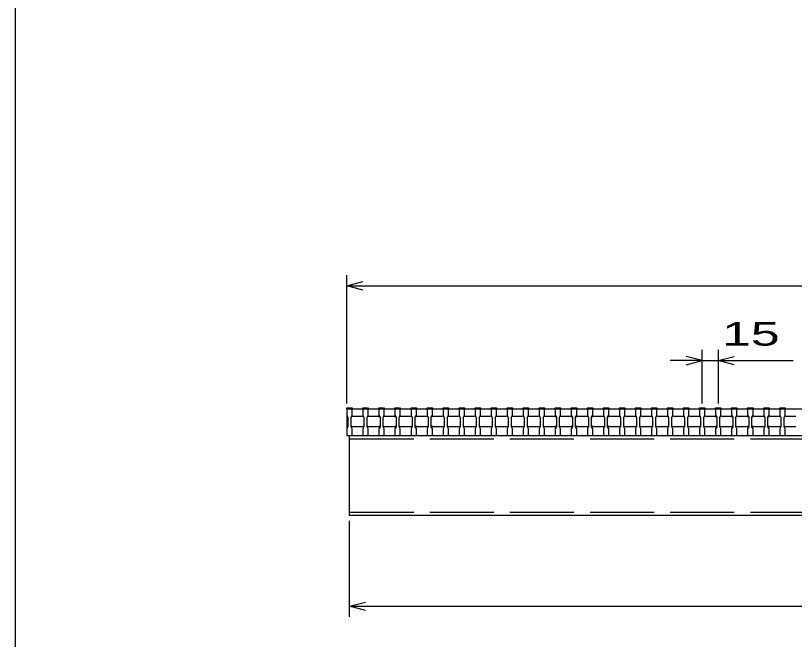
# Model space of a CAD drawing. Units: millimetres, scale not verified. Extents: x -1820 to 1731, y -1282 to 1054.
# Drawn here: x -1729 to -1000, y -698 to -114 of the extents above; entities that cross this region are included whole.
import ezdxf
from ezdxf.enums import TextEntityAlignment as Align

# ---------------------------------------------------------------- set-up
doc = ezdxf.new("R2010")
doc.units = ezdxf.units.MM
doc.header["$LTSCALE"] = 10
doc.linetypes.add('DASHED', pattern=[7.5, 6, -1.5])
for name, color, linetype, lineweight in [('0_2', 150, 'Continuous', 25), ('16', 3, 'Continuous', 25), ('22', 4, 'Continuous', 25)]:
    doc.layers.add(name, color=color, linetype=linetype, lineweight=lineweight)
doc.styles.add('ベクトル', font='')
doc.styles.get('ベクトル').set_extended_font_data('ベクトル')

msp = doc.modelspace()

# ---------------------------------------------------------------- linework, layer by layer
at = {"layer": '0_2'}
msp.add_line((-1729, -1146.5), (-1729, 1053.5), dxfattribs=at)
at = {"layer": '16'}
for p, q in [((-1419, -482.5), (-1419, -481.8)), ((-1419, -481.8), (-1414, -481.8)), ((-1419, -482.5), (-1419, -488.5)), ((-1414, -482.5), (-1419, -482.5)), ((-1419, -482.5), (-1419, -507.5)), ((-1419, -482.5), (-424, -482.5)), ((-1414, -481.8), (-1414, -482.5)), ((-1414, -488.5), (-1414, -482.5)), ((-1404, -482.5), (-1404, -481.8)), ((-1404, -481.8), (-1399, -481.8)), ((-1404, -482.5), (-1404, -488.5)), ((-1399, -482.5), (-1404, -482.5)), ((-1399, -481.8), (-1399, -482.5)), ((-1399, -488.5), (-1399, -482.5)), ((-1389, -482.5), (-1389, -481.8)), ((-1389, -481.8), (-1384, -481.8)), ((-1389, -482.5), (-1389, -488.5)), ((-1384, -482.5), (-1389, -482.5)), ((-1384, -481.8), (-1384, -482.5)), ((-1384, -488.5), (-1384, -482.5)), ((-1374, -482.5), (-1374, -481.8)), ((-1374, -481.8), (-1369, -481.8)), ((-1374, -482.5), (-1374, -488.5)), ((-1369, -482.5), (-1374, -482.5)), ((-1369, -481.8), (-1369, -482.5)), ((-1369, -488.5), (-1369, -482.5)), ((-1359, -482.5), (-1359, -481.8)), ((-1359, -481.8), (-1354, -481.8)), ((-1359, -482.5), (-1359, -488.5)), ((-1354, -482.5), (-1359, -482.5)), ((-1354, -481.8), (-1354, -482.5)), ((-1354, -488.5), (-1354, -482.5)), ((-1344, -482.5), (-1344, -481.8)), ((-1344, -481.8), (-1339, -481.8)), ((-1344, -482.5), (-1344, -488.5)), ((-1339, -482.5), (-1344, -482.5)), ((-1339, -481.8), (-1339, -482.5)), ((-1339, -488.5), (-1339, -482.5)), ((-1329, -482.5), (-1329, -481.8)), ((-1329, -481.8), (-1324, -481.8)), ((-1329, -482.5), (-1329, -488.5)), ((-1324, -482.5), (-1329, -482.5)), ((-1324, -481.8), (-1324, -482.5)), ((-1324, -488.5), (-1324, -482.5)), ((-1314, -482.5), (-1314, -481.8)), ((-1314, -481.8), (-1309, -481.8)), ((-1314, -482.5), (-1314, -488.5)), ((-1309, -482.5), (-1314, -482.5)), ((-1309, -481.8), (-1309, -482.5)), ((-1309, -488.5), (-1309, -482.5)), ((-1299, -482.5), (-1299, -481.8)), ((-1299, -481.8), (-1294, -481.8)), ((-1299, -482.5), (-1299, -488.5)), ((-1294, -482.5), (-1299, -482.5)), ((-1294, -481.8), (-1294, -482.5)), ((-1294, -488.5), (-1294, -482.5)), ((-1284, -482.5), (-1284, -481.8)), ((-1284, -481.8), (-1279, -481.8)), ((-1284, -482.5), (-1284, -488.5)), ((-1279, -482.5), (-1284, -482.5)), ((-1279, -481.8), (-1279, -482.5)), ((-1279, -488.5), (-1279, -482.5)), ((-1269, -482.5), (-1269, -481.8)), ((-1269, -481.8), (-1264, -481.8)), ((-1269, -482.5), (-1269, -488.5)), ((-1264, -482.5), (-1269, -482.5)), ((-1264, -481.8), (-1264, -482.5)), ((-1264, -488.5), (-1264, -482.5)), ((-1254, -482.5), (-1254, -481.8)), ((-1254, -481.8), (-1249, -481.8)), ((-1254, -482.5), (-1254, -488.5)), ((-1249, -482.5), (-1254, -482.5)), ((-1249, -481.8), (-1249, -482.5)), ((-1249, -488.5), (-1249, -482.5)), ((-1239, -482.5), (-1239, -481.8)), ((-1239, -481.8), (-1234, -481.8)), ((-1239, -482.5), (-1239, -488.5)), ((-1234, -482.5), (-1239, -482.5)), ((-1234, -481.8), (-1234, -482.5)), ((-1234, -488.5), (-1234, -482.5)), ((-1224, -482.5), (-1224, -481.8)), ((-1224, -481.8), (-1219, -481.8)), ((-1224, -482.5), (-1224, -488.5)), ((-1219, -482.5), (-1224, -482.5)), ((-1219, -481.8), (-1219, -482.5)), ((-1219, -488.5), (-1219, -482.5)), ((-1209, -482.5), (-1209, -481.8)), ((-1209, -481.8), (-1204, -481.8)), ((-1209, -482.5), (-1209, -488.5)), ((-1204, -482.5), (-1209, -482.5)), ((-1204, -481.8), (-1204, -482.5)), ((-1204, -488.5), (-1204, -482.5)), ((-1194, -482.5), (-1194, -481.8)), ((-1194, -481.8), (-1189, -481.8)), ((-1194, -482.5), (-1194, -488.5)), ((-1189, -482.5), (-1194, -482.5)), ((-1189, -481.8), (-1189, -482.5)), ((-1189, -488.5), (-1189, -482.5)), ((-1179, -482.5), (-1179, -481.8)), ((-1179, -481.8), (-1174, -481.8)), ((-1179, -482.5), (-1179, -488.5)), ((-1174, -482.5), (-1179, -482.5)), ((-1174, -481.8), (-1174, -482.5)), ((-1174, -488.5), (-1174, -482.5)), ((-1164, -482.5), (-1164, -481.8)), ((-1164, -481.8), (-1159, -481.8)), ((-1164, -482.5), (-1164, -488.5)), ((-1159, -482.5), (-1164, -482.5)), ((-1159, -481.8), (-1159, -482.5)), ((-1159, -488.5), (-1159, -482.5)), ((-1149, -482.5), (-1149, -481.8)), ((-1149, -481.8), (-1144, -481.8)), ((-1149, -482.5), (-1149, -488.5)), ((-1144, -482.5), (-1149, -482.5)), ((-1144, -481.8), (-1144, -482.5)), ((-1144, -488.5), (-1144, -482.5)), ((-1134, -482.5), (-1134, -481.8)), ((-1134, -481.8), (-1129, -481.8)), ((-1134, -482.5), (-1134, -488.5)), ((-1129, -482.5), (-1134, -482.5)), ((-1129, -481.8), (-1129, -482.5)), ((-1129, -488.5), (-1129, -482.5)), ((-1119, -482.5), (-1119, -481.8)), ((-1119, -481.8), (-1114, -481.8)), ((-1119, -482.5), (-1119, -488.5)), ((-1114, -482.5), (-1119, -482.5)), ((-1114, -481.8), (-1114, -482.5)), ((-1114, -488.5), (-1114, -482.5)), ((-1104, -482.5), (-1104, -481.8)), ((-1104, -481.8), (-1099, -481.8)), ((-1104, -482.5), (-1104, -488.5)), ((-1099, -482.5), (-1104, -482.5)), ((-1099, -481.8), (-1099, -482.5)), ((-1099, -488.5), (-1099, -482.5)), ((-1089, -482.5), (-1089, -481.8)), ((-1089, -481.8), (-1084, -481.8)), ((-1089, -482.5), (-1089, -488.5)), ((-1084, -482.5), (-1089, -482.5)), ((-1084, -481.8), (-1084, -482.5)), ((-1084, -488.5), (-1084, -482.5)), ((-1074, -482.5), (-1074, -481.8)), ((-1074, -481.8), (-1069, -481.8)), ((-1074, -482.5), (-1074, -488.5)), ((-1069, -482.5), (-1074, -482.5)), ((-1069, -481.8), (-1069, -482.5)), ((-1069, -488.5), (-1069, -482.5)), ((-1059, -482.5), (-1059, -481.8)), ((-1059, -481.8), (-1054, -481.8)), ((-1059, -482.5), (-1059, -488.5)), ((-1054, -482.5), (-1059, -482.5)), ((-1054, -481.8), (-1054, -482.5)), ((-1054, -488.5), (-1054, -482.5)), ((-1044, -482.5), (-1044, -481.8)), ((-1044, -481.8), (-1039, -481.8)), ((-1044, -482.5), (-1044, -488.5)), ((-1039, -482.5), (-1044, -482.5)), ((-1039, -481.8), (-1039, -482.5)), ((-1039, -488.5), (-1039, -482.5)), ((-1029, -482.5), (-1029, -481.8)), ((-1029, -481.8), (-1024, -481.8)), ((-1029, -482.5), (-1029, -488.5)), ((-1024, -482.5), (-1029, -482.5)), ((-1024, -481.8), (-1024, -482.5)), ((-1024, -488.5), (-1024, -482.5)), ((-1014, -482.5), (-1014, -481.8)), ((-1014, -481.8), (-1009, -481.8)), ((-1014, -482.5), (-1014, -488.5)), ((-1009, -482.5), (-1014, -482.5)), ((-1009, -481.8), (-1009, -482.5)), ((-1009, -488.5), (-1009, -482.5)), ((-1419, -488.5), (-1418, -490.5)), ((-1418, -490.5), (-1418, -499.5)), ((-1415, -490.5), (-1414, -488.5)), ((-1415, -490.5), (-1414, -489.5)), ((-1415, -499.5), (-1415, -490.5)), ((-1414, -489.5), (-1404, -489.5)), ((-1404, -488.5), (-1403, -490.5)), ((-1404, -489.5), (-1403, -490.5)), ((-1403, -490.5), (-1403, -499.5)), ((-1400, -490.5), (-1399, -488.5)), ((-1400, -490.5), (-1399, -489.5)), ((-1400, -499.5), (-1400, -490.5)), ((-1399, -489.5), (-1389, -489.5)), ((-1389, -488.5), (-1388, -490.5)), ((-1389, -489.5), (-1388, -490.5)), ((-1388, -490.5), (-1388, -499.5)), ((-1385, -490.5), (-1384, -488.5)), ((-1385, -490.5), (-1384, -489.5)), ((-1385, -499.5), (-1385, -490.5)), ((-1384, -489.5), (-1374, -489.5)), ((-1374, -488.5), (-1373, -490.5)), ((-1374, -489.5), (-1373, -490.5)), ((-1373, -490.5), (-1373, -499.5)), ((-1370, -490.5), (-1369, -488.5)), ((-1370, -490.5), (-1369, -489.5)), ((-1370, -499.5), (-1370, -490.5)), ((-1369, -489.5), (-1359, -489.5)), ((-1359, -488.5), (-1358, -490.5)), ((-1359, -489.5), (-1358, -490.5)), ((-1358, -490.5), (-1358, -499.5)), ((-1355, -490.5), (-1354, -488.5)), ((-1355, -490.5), (-1354, -489.5)), ((-1355, -499.5), (-1355, -490.5)), ((-1354, -489.5), (-1344, -489.5)), ((-1344, -488.5), (-1343, -490.5)), ((-1344, -489.5), (-1343, -490.5)), ((-1343, -490.5), (-1343, -499.5)), ((-1340, -490.5), (-1339, -488.5)), ((-1340, -490.5), (-1339, -489.5)), ((-1340, -499.5), (-1340, -490.5)), ((-1339, -489.5), (-1329, -489.5)), ((-1329, -488.5), (-1328, -490.5)), ((-1329, -489.5), (-1328, -490.5)), ((-1328, -490.5), (-1328, -499.5)), ((-1325, -490.5), (-1324, -488.5)), ((-1325, -490.5), (-1324, -489.5)), ((-1325, -499.5), (-1325, -490.5)), ((-1324, -489.5), (-1314, -489.5)), ((-1314, -488.5), (-1313, -490.5)), ((-1314, -489.5), (-1313, -490.5)), ((-1313, -490.5), (-1313, -499.5)), ((-1310, -490.5), (-1309, -488.5)), ((-1310, -490.5), (-1309, -489.5)), ((-1310, -499.5), (-1310, -490.5)), ((-1309, -489.5), (-1299, -489.5)), ((-1299, -488.5), (-1298, -490.5)), ((-1299, -489.5), (-1298, -490.5)), ((-1298, -490.5), (-1298, -499.5)), ((-1295, -490.5), (-1294, -488.5)), ((-1295, -490.5), (-1294, -489.5)), ((-1295, -499.5), (-1295, -490.5)), ((-1294, -489.5), (-1284, -489.5)), ((-1284, -488.5), (-1283, -490.5)), ((-1284, -489.5), (-1283, -490.5)), ((-1283, -490.5), (-1283, -499.5)), ((-1280, -490.5), (-1279, -488.5)), ((-1280, -490.5), (-1279, -489.5)), ((-1280, -499.5), (-1280, -490.5)), ((-1279, -489.5), (-1269, -489.5)), ((-1269, -488.5), (-1268, -490.5)), ((-1269, -489.5), (-1268, -490.5)), ((-1268, -490.5), (-1268, -499.5)), ((-1265, -490.5), (-1264, -488.5)), ((-1265, -490.5), (-1264, -489.5)), ((-1265, -499.5), (-1265, -490.5)), ((-1264, -489.5), (-1254, -489.5)), ((-1254, -488.5), (-1253, -490.5)), ((-1254, -489.5), (-1253, -490.5)), ((-1253, -490.5), (-1253, -499.5)), ((-1250, -490.5), (-1249, -488.5)), ((-1250, -490.5), (-1249, -489.5)), ((-1250, -499.5), (-1250, -490.5)), ((-1249, -489.5), (-1239, -489.5)), ((-1239, -488.5), (-1238, -490.5)), ((-1239, -489.5), (-1238, -490.5)), ((-1238, -490.5), (-1238, -499.5)), ((-1235, -490.5), (-1234, -488.5)), ((-1235, -490.5), (-1234, -489.5)), ((-1235, -499.5), (-1235, -490.5)), ((-1234, -489.5), (-1224, -489.5)), ((-1224, -488.5), (-1223, -490.5)), ((-1224, -489.5), (-1223, -490.5)), ((-1223, -490.5), (-1223, -499.5)), ((-1220, -490.5), (-1219, -488.5)), ((-1220, -490.5), (-1219, -489.5)), ((-1220, -499.5), (-1220, -490.5)), ((-1219, -489.5), (-1209, -489.5)), ((-1209, -488.5), (-1208, -490.5)), ((-1209, -489.5), (-1208, -490.5)), ((-1208, -490.5), (-1208, -499.5)), ((-1205, -490.5), (-1204, -488.5)), ((-1205, -490.5), (-1204, -489.5)), ((-1205, -499.5), (-1205, -490.5)), ((-1204, -489.5), (-1194, -489.5)), ((-1194, -488.5), (-1193, -490.5)), ((-1194, -489.5), (-1193, -490.5)), ((-1193, -490.5), (-1193, -499.5)), ((-1190, -490.5), (-1189, -488.5)), ((-1190, -490.5), (-1189, -489.5)), ((-1190, -499.5), (-1190, -490.5)), ((-1189, -489.5), (-1179, -489.5)), ((-1179, -488.5), (-1178, -490.5)), ((-1179, -489.5), (-1178, -490.5)), ((-1178, -490.5), (-1178, -499.5)), ((-1175, -490.5), (-1174, -488.5)), ((-1175, -490.5), (-1174, -489.5)), ((-1175, -499.5), (-1175, -490.5)), ((-1174, -489.5), (-1164, -489.5)), ((-1164, -488.5), (-1163, -490.5)), ((-1164, -489.5), (-1163, -490.5)), ((-1163, -490.5), (-1163, -499.5)), ((-1160, -490.5), (-1159, -488.5)), ((-1160, -490.5), (-1159, -489.5)), ((-1160, -499.5), (-1160, -490.5)), ((-1159, -489.5), (-1149, -489.5)), ((-1149, -488.5), (-1148, -490.5)), ((-1149, -489.5), (-1148, -490.5)), ((-1148, -490.5), (-1148, -499.5)), ((-1145, -490.5), (-1144, -488.5)), ((-1145, -490.5), (-1144, -489.5)), ((-1145, -499.5), (-1145, -490.5)), ((-1144, -489.5), (-1134, -489.5)), ((-1134, -488.5), (-1133, -490.5)), ((-1134, -489.5), (-1133, -490.5)), ((-1133, -490.5), (-1133, -499.5)), ((-1130, -490.5), (-1129, -488.5)), ((-1130, -490.5), (-1129, -489.5)), ((-1130, -499.5), (-1130, -490.5)), ((-1129, -489.5), (-1119, -489.5)), ((-1119, -488.5), (-1118, -490.5)), ((-1119, -489.5), (-1118, -490.5)), ((-1118, -490.5), (-1118, -499.5)), ((-1115, -490.5), (-1114, -488.5)), ((-1115, -490.5), (-1114, -489.5)), ((-1115, -499.5), (-1115, -490.5)), ((-1114, -489.5), (-1104, -489.5)), ((-1104, -488.5), (-1103, -490.5)), ((-1104, -489.5), (-1103, -490.5)), ((-1103, -490.5), (-1103, -499.5)), ((-1100, -490.5), (-1099, -488.5)), ((-1100, -490.5), (-1099, -489.5)), ((-1100, -499.5), (-1100, -490.5)), ((-1099, -489.5), (-1089, -489.5)), ((-1089, -488.5), (-1088, -490.5)), ((-1089, -489.5), (-1088, -490.5)), ((-1088, -490.5), (-1088, -499.5)), ((-1085, -490.5), (-1084, -488.5)), ((-1085, -490.5), (-1084, -489.5)), ((-1085, -499.5), (-1085, -490.5)), ((-1084, -489.5), (-1074, -489.5)), ((-1074, -488.5), (-1073, -490.5)), ((-1074, -489.5), (-1073, -490.5)), ((-1073, -490.5), (-1073, -499.5)), ((-1070, -490.5), (-1069, -488.5)), ((-1070, -490.5), (-1069, -489.5)), ((-1070, -499.5), (-1070, -490.5)), ((-1069, -489.5), (-1059, -489.5)), ((-1059, -488.5), (-1058, -490.5)), ((-1059, -489.5), (-1058, -490.5)), ((-1058, -490.5), (-1058, -499.5)), ((-1055, -490.5), (-1054, -488.5)), ((-1055, -490.5), (-1054, -489.5)), ((-1055, -499.5), (-1055, -490.5)), ((-1054, -489.5), (-1044, -489.5)), ((-1044, -488.5), (-1043, -490.5)), ((-1044, -489.5), (-1043, -490.5)), ((-1043, -490.5), (-1043, -499.5)), ((-1040, -490.5), (-1039, -488.5)), ((-1040, -490.5), (-1039, -489.5)), ((-1040, -499.5), (-1040, -490.5)), ((-1039, -489.5), (-1029, -489.5)), ((-1029, -488.5), (-1028, -490.5)), ((-1029, -489.5), (-1028, -490.5)), ((-1028, -490.5), (-1028, -499.5)), ((-1025, -490.5), (-1024, -488.5)), ((-1025, -490.5), (-1024, -489.5)), ((-1025, -499.5), (-1025, -490.5)), ((-1024, -489.5), (-1014, -489.5)), ((-1014, -488.5), (-1013, -490.5)), ((-1014, -489.5), (-1013, -490.5)), ((-1013, -490.5), (-1013, -499.5)), ((-1010, -490.5), (-1009, -488.5)), ((-1010, -490.5), (-1009, -489.5)), ((-1010, -499.5), (-1010, -490.5)), ((-1009, -489.5), (-999, -489.5)), ((-1418, -499.5), (-1419, -501.5)), ((-1419, -501.5), (-1419, -507.5)), ((-1414, -499.5), (-1415, -498.5)), ((-1414, -501.5), (-1415, -499.5)), ((-1404, -499.5), (-1414, -499.5)), ((-1414, -507.5), (-1414, -501.5)), ((-1403, -498.5), (-1404, -499.5)), ((-1403, -499.5), (-1404, -501.5)), ((-1404, -501.5), (-1404, -507.5)), ((-1399, -499.5), (-1400, -498.5)), ((-1399, -501.5), (-1400, -499.5)), ((-1389, -499.5), (-1399, -499.5)), ((-1399, -507.5), (-1399, -501.5)), ((-1388, -498.5), (-1389, -499.5)), ((-1388, -499.5), (-1389, -501.5)), ((-1389, -501.5), (-1389, -507.5)), ((-1384, -499.5), (-1385, -498.5)), ((-1384, -501.5), (-1385, -499.5)), ((-1374, -499.5), (-1384, -499.5)), ((-1384, -507.5), (-1384, -501.5)), ((-1373, -498.5), (-1374, -499.5)), ((-1373, -499.5), (-1374, -501.5)), ((-1374, -501.5), (-1374, -507.5)), ((-1369, -499.5), (-1370, -498.5)), ((-1369, -501.5), (-1370, -499.5)), ((-1359, -499.5), (-1369, -499.5)), ((-1369, -507.5), (-1369, -501.5)), ((-1358, -498.5), (-1359, -499.5)), ((-1358, -499.5), (-1359, -501.5)), ((-1359, -501.5), (-1359, -507.5)), ((-1354, -499.5), (-1355, -498.5)), ((-1354, -501.5), (-1355, -499.5)), ((-1344, -499.5), (-1354, -499.5)), ((-1354, -507.5), (-1354, -501.5)), ((-1343, -498.5), (-1344, -499.5)), ((-1343, -499.5), (-1344, -501.5)), ((-1344, -501.5), (-1344, -507.5)), ((-1339, -499.5), (-1340, -498.5)), ((-1339, -501.5), (-1340, -499.5)), ((-1329, -499.5), (-1339, -499.5)), ((-1339, -507.5), (-1339, -501.5)), ((-1328, -498.5), (-1329, -499.5)), ((-1328, -499.5), (-1329, -501.5)), ((-1329, -501.5), (-1329, -507.5)), ((-1324, -499.5), (-1325, -498.5)), ((-1324, -501.5), (-1325, -499.5)), ((-1314, -499.5), (-1324, -499.5)), ((-1324, -507.5), (-1324, -501.5)), ((-1313, -498.5), (-1314, -499.5)), ((-1313, -499.5), (-1314, -501.5)), ((-1314, -501.5), (-1314, -507.5)), ((-1309, -499.5), (-1310, -498.5)), ((-1309, -501.5), (-1310, -499.5)), ((-1299, -499.5), (-1309, -499.5)), ((-1309, -507.5), (-1309, -501.5)), ((-1298, -498.5), (-1299, -499.5)), ((-1298, -499.5), (-1299, -501.5)), ((-1299, -501.5), (-1299, -507.5)), ((-1294, -499.5), (-1295, -498.5)), ((-1294, -501.5), (-1295, -499.5)), ((-1284, -499.5), (-1294, -499.5)), ((-1294, -507.5), (-1294, -501.5)), ((-1283, -498.5), (-1284, -499.5)), ((-1283, -499.5), (-1284, -501.5)), ((-1284, -501.5), (-1284, -507.5)), ((-1279, -499.5), (-1280, -498.5)), ((-1279, -501.5), (-1280, -499.5)), ((-1269, -499.5), (-1279, -499.5)), ((-1279, -507.5), (-1279, -501.5)), ((-1268, -498.5), (-1269, -499.5)), ((-1268, -499.5), (-1269, -501.5)), ((-1269, -501.5), (-1269, -507.5)), ((-1264, -499.5), (-1265, -498.5)), ((-1264, -501.5), (-1265, -499.5)), ((-1254, -499.5), (-1264, -499.5)), ((-1264, -507.5), (-1264, -501.5)), ((-1253, -498.5), (-1254, -499.5)), ((-1253, -499.5), (-1254, -501.5)), ((-1254, -501.5), (-1254, -507.5)), ((-1249, -499.5), (-1250, -498.5)), ((-1249, -501.5), (-1250, -499.5)), ((-1239, -499.5), (-1249, -499.5)), ((-1249, -507.5), (-1249, -501.5)), ((-1238, -498.5), (-1239, -499.5)), ((-1238, -499.5), (-1239, -501.5)), ((-1239, -501.5), (-1239, -507.5)), ((-1234, -499.5), (-1235, -498.5)), ((-1234, -501.5), (-1235, -499.5)), ((-1224, -499.5), (-1234, -499.5)), ((-1234, -507.5), (-1234, -501.5)), ((-1223, -498.5), (-1224, -499.5)), ((-1223, -499.5), (-1224, -501.5)), ((-1224, -501.5), (-1224, -507.5)), ((-1219, -499.5), (-1220, -498.5)), ((-1219, -501.5), (-1220, -499.5)), ((-1209, -499.5), (-1219, -499.5)), ((-1219, -507.5), (-1219, -501.5)), ((-1208, -498.5), (-1209, -499.5)), ((-1208, -499.5), (-1209, -501.5)), ((-1209, -501.5), (-1209, -507.5)), ((-1204, -499.5), (-1205, -498.5)), ((-1204, -501.5), (-1205, -499.5)), ((-1194, -499.5), (-1204, -499.5)), ((-1204, -507.5), (-1204, -501.5)), ((-1193, -498.5), (-1194, -499.5)), ((-1193, -499.5), (-1194, -501.5)), ((-1194, -501.5), (-1194, -507.5)), ((-1189, -499.5), (-1190, -498.5)), ((-1189, -501.5), (-1190, -499.5)), ((-1179, -499.5), (-1189, -499.5)), ((-1189, -507.5), (-1189, -501.5)), ((-1178, -498.5), (-1179, -499.5)), ((-1178, -499.5), (-1179, -501.5)), ((-1179, -501.5), (-1179, -507.5)), ((-1174, -499.5), (-1175, -498.5)), ((-1174, -501.5), (-1175, -499.5)), ((-1164, -499.5), (-1174, -499.5)), ((-1174, -507.5), (-1174, -501.5)), ((-1163, -498.5), (-1164, -499.5)), ((-1163, -499.5), (-1164, -501.5)), ((-1164, -501.5), (-1164, -507.5)), ((-1159, -499.5), (-1160, -498.5)), ((-1159, -501.5), (-1160, -499.5)), ((-1149, -499.5), (-1159, -499.5)), ((-1159, -507.5), (-1159, -501.5)), ((-1148, -498.5), (-1149, -499.5)), ((-1148, -499.5), (-1149, -501.5)), ((-1149, -501.5), (-1149, -507.5)), ((-1144, -499.5), (-1145, -498.5)), ((-1144, -501.5), (-1145, -499.5)), ((-1134, -499.5), (-1144, -499.5)), ((-1144, -507.5), (-1144, -501.5)), ((-1133, -498.5), (-1134, -499.5)), ((-1133, -499.5), (-1134, -501.5)), ((-1134, -501.5), (-1134, -507.5)), ((-1129, -499.5), (-1130, -498.5)), ((-1129, -501.5), (-1130, -499.5)), ((-1119, -499.5), (-1129, -499.5)), ((-1129, -507.5), (-1129, -501.5)), ((-1118, -498.5), (-1119, -499.5)), ((-1118, -499.5), (-1119, -501.5)), ((-1119, -501.5), (-1119, -507.5)), ((-1114, -499.5), (-1115, -498.5)), ((-1114, -501.5), (-1115, -499.5)), ((-1104, -499.5), (-1114, -499.5)), ((-1114, -507.5), (-1114, -501.5)), ((-1103, -498.5), (-1104, -499.5)), ((-1103, -499.5), (-1104, -501.5)), ((-1104, -501.5), (-1104, -507.5)), ((-1099, -499.5), (-1100, -498.5)), ((-1099, -501.5), (-1100, -499.5)), ((-1089, -499.5), (-1099, -499.5)), ((-1099, -507.5), (-1099, -501.5)), ((-1088, -498.5), (-1089, -499.5)), ((-1088, -499.5), (-1089, -501.5)), ((-1089, -501.5), (-1089, -507.5)), ((-1084, -499.5), (-1085, -498.5)), ((-1084, -501.5), (-1085, -499.5)), ((-1074, -499.5), (-1084, -499.5)), ((-1084, -507.5), (-1084, -501.5)), ((-1073, -498.5), (-1074, -499.5)), ((-1073, -499.5), (-1074, -501.5)), ((-1074, -501.5), (-1074, -507.5)), ((-1069, -499.5), (-1070, -498.5)), ((-1069, -501.5), (-1070, -499.5)), ((-1059, -499.5), (-1069, -499.5)), ((-1069, -507.5), (-1069, -501.5)), ((-1058, -498.5), (-1059, -499.5)), ((-1058, -499.5), (-1059, -501.5)), ((-1059, -501.5), (-1059, -507.5)), ((-1054, -499.5), (-1055, -498.5)), ((-1054, -501.5), (-1055, -499.5)), ((-1044, -499.5), (-1054, -499.5)), ((-1054, -507.5), (-1054, -501.5)), ((-1043, -498.5), (-1044, -499.5)), ((-1043, -499.5), (-1044, -501.5)), ((-1044, -501.5), (-1044, -507.5)), ((-1039, -499.5), (-1040, -498.5)), ((-1039, -501.5), (-1040, -499.5)), ((-1029, -499.5), (-1039, -499.5)), ((-1039, -507.5), (-1039, -501.5)), ((-1028, -498.5), (-1029, -499.5)), ((-1028, -499.5), (-1029, -501.5)), ((-1029, -501.5), (-1029, -507.5)), ((-1024, -499.5), (-1025, -498.5)), ((-1024, -501.5), (-1025, -499.5)), ((-1014, -499.5), (-1024, -499.5)), ((-1024, -507.5), (-1024, -501.5)), ((-1013, -498.5), (-1014, -499.5)), ((-1013, -499.5), (-1014, -501.5)), ((-1014, -501.5), (-1014, -507.5)), ((-1009, -499.5), (-1010, -498.5)), ((-1009, -501.5), (-1010, -499.5)), ((-999, -499.5), (-1009, -499.5)), ((-1009, -507.5), (-1009, -501.5)), ((-1419, -507.5), (-1414, -507.5)), ((-1419, -507.5), (-424, -507.5)), ((-1416.5, -507.5), (-426.5, -507.5)), ((-1416.5, -582.5), (-1416.5, -507.5)), ((-1404, -507.5), (-1399, -507.5)), ((-1389, -507.5), (-1384, -507.5)), ((-1374, -507.5), (-1369, -507.5)), ((-1359, -507.5), (-1354, -507.5)), ((-1344, -507.5), (-1339, -507.5)), ((-1329, -507.5), (-1324, -507.5)), ((-1314, -507.5), (-1309, -507.5)), ((-1299, -507.5), (-1294, -507.5)), ((-1284, -507.5), (-1279, -507.5)), ((-1269, -507.5), (-1264, -507.5)), ((-1254, -507.5), (-1249, -507.5)), ((-1239, -507.5), (-1234, -507.5)), ((-1224, -507.5), (-1219, -507.5)), ((-1209, -507.5), (-1204, -507.5)), ((-1194, -507.5), (-1189, -507.5)), ((-1179, -507.5), (-1174, -507.5)), ((-1164, -507.5), (-1159, -507.5)), ((-1149, -507.5), (-1144, -507.5)), ((-1134, -507.5), (-1129, -507.5)), ((-1119, -507.5), (-1114, -507.5)), ((-1104, -507.5), (-1099, -507.5)), ((-1089, -507.5), (-1084, -507.5)), ((-1074, -507.5), (-1069, -507.5)), ((-1059, -507.5), (-1054, -507.5)), ((-1044, -507.5), (-1039, -507.5)), ((-1029, -507.5), (-1024, -507.5)), ((-1014, -507.5), (-1009, -507.5)), ((-426.5, -582.5), (-1416.5, -582.5))]:
    msp.add_line(p, q, dxfattribs=at)
at = {"layer": '16', "linetype": 'DASHED'}
for p, q in [((-1416.5, -510.7), (-426.5, -510.7)), ((-1416.5, -579.3), (-426.5, -579.3))]:
    msp.add_line(p, q, dxfattribs=at)
at = {"layer": '22'}
for p, q in [((-1419, -477.5), (-1419, -357.5)), ((-1419, -367.5), (-1404, -363.5)), ((-1404, -371.5), (-1419, -367.5)), ((-1419, -367.5), (-424, -367.5)), ((-1086.5, -477.5), (-1086.5, -427.5)), ((-1071.5, -427.5), (-1071.5, -477.5)), ((-1086.5, -437.5), (-1101.5, -433.5)), ((-1071.5, -437.5), (-1056.5, -433.5)), ((-1086.5, -437.5), (-1116.5, -437.5)), ((-1101.5, -441.5), (-1086.5, -437.5)), ((-1086.5, -437.5), (-1071.5, -437.5)), ((-1056.5, -441.5), (-1071.5, -437.5)), ((-1071.5, -437.5), (-1001.5, -437.5)), ((-1416.5, -677.5), (-1416.5, -587.5)), ((-1416.5, -667.5), (-1401.5, -663.5)), ((-1401.5, -671.5), (-1416.5, -667.5)), ((-1416.5, -667.5), (-426.5, -667.5))]:
    msp.add_line(p, q, dxfattribs=at)

# ---------------------------------------------------------------- texts
at = {"layer": '22', "color": 2, "style": 'ベクトル', "width": 1.65}
msp.add_text(' 15 ', height=21.99, dxfattribs=at).set_placement((-1081.5, -412.5), align=Align.MIDDLE_LEFT)

doc.saveas('drawing.dxf')
